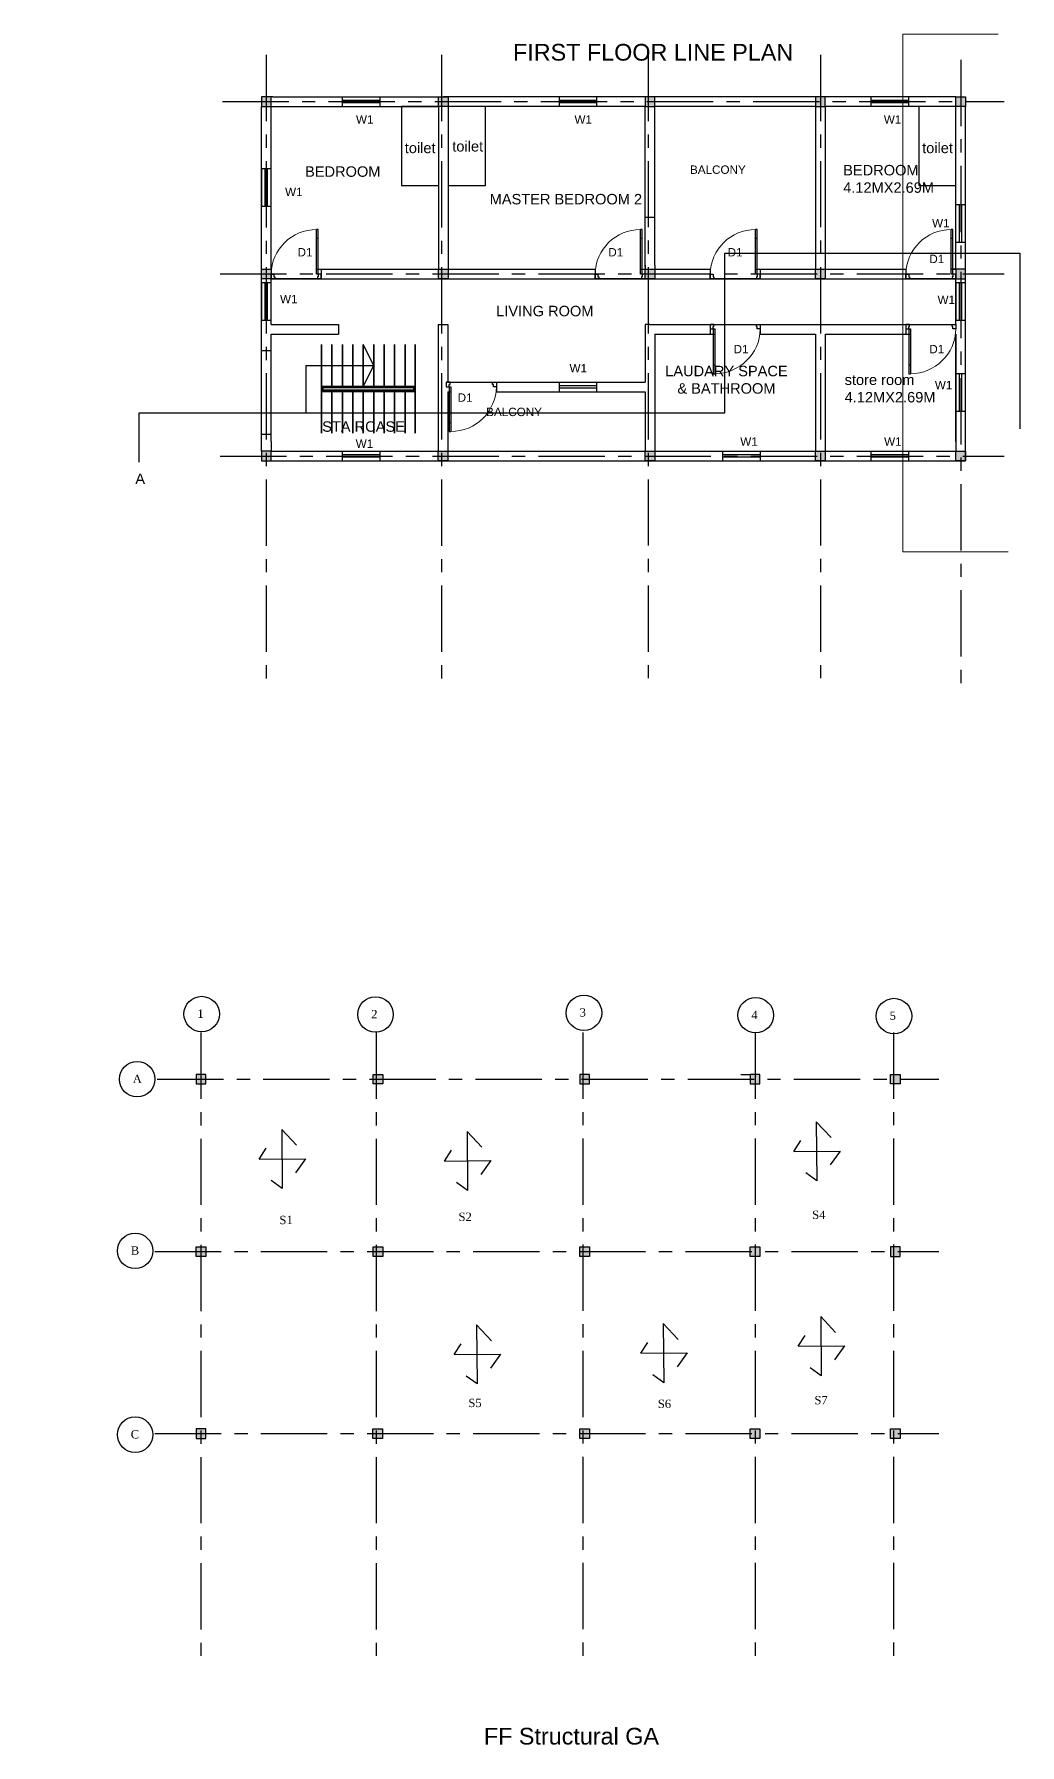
# Model space of a CAD drawing. Header units: metres. Extents: x 0 to 457, y 0 to 391.
# Drawn here: x 234.22 to 257.8, y 290.34 to 331.29 of the extents above; entities that cross this region are included whole.
import ezdxf

# ---------------------------------------------------------------- set-up
doc = ezdxf.new("R2010")
doc.units = ezdxf.units.M
doc.linetypes.add('CENTER', pattern=[50.8, 31.75, -6.35, 6.35, -6.35])
for name, color, linetype in [('BOUND', 7, 'Continuous'), ('centerline', 51, 'CENTER'), ('COLUMNS', 1, 'Continuous'), ('DOOR', 140, 'Continuous'), ('EQUIPMENTS', 255, 'Continuous'), ('sections', 82, 'Continuous'), ('Text', 7, 'Continuous'), ('Walls', 7, 'Continuous')]:
    doc.layers.add(name, color=color, linetype=linetype)
doc.layers.add('Stairs', color=1, linetype='Continuous', lineweight=35)
doc.styles.get("Standard").update_dxf_attribs({"font": 'arial.ttf'})
doc.styles.add('style1', font='times.ttf', dxfattribs={"height": 0.2})

# ---------------------------------------------------------------- blocks, each defined once
blk = doc.blocks.new('D1')
for p, q in [((0.07, 0.11), (0.07, 1.18)), ((0.07, 1.18), (0.11, 1.18)), ((0.11, 0.11), (0.11, 1.18)), ((0.11, 0.98), (0.11, 0.96)), ((0, 0), (0, 0.11)), ((0, 0.11), (0.07, 0.11)), ((0, 0), (1.2, 0)), ((0.09, 0), (0, 0)), ((0.07, 0.11), (0.07, 0.05)), ((0.07, 0.11), (0.11, 0.11)), ((0.07, 0.05), (0.09, 0.05)), ((0.09, 0.05), (0.09, 0)), ((1.13, 0.05), (1.11, 0.05)), ((1.11, 0.05), (1.11, 0)), ((1.11, 0), (1.2, 0)), ((1.2, 0.11), (1.13, 0.11)), ((1.13, 0.11), (1.13, 0.05)), ((1.2, 0), (1.2, 0.11))]:
    blk.add_line(p, q)
at = {"lineweight": 0}
blk.add_arc((0.11, 0.09), 1.09, 1.061, 90, dxfattribs=at)

msp = doc.modelspace()

# ---------------------------------------------------------------- hatches: boundary and pattern name
at = {"layer": 'COLUMNS'}
h = msp.add_hatch(color=256, dxfattribs=at)
h.dxf.hatch_style = 1
h.paths.add_polyline_path([(213.131, 329.793), (212.901, 329.793), (212.901, 329.563), (213.131, 329.563)])
h.paths.add_polyline_path([(217.325, 329.563), (217.325, 329.793), (217.095, 329.793), (217.095, 329.563)])
h.paths.add_polyline_path([(222.27, 329.793), (222.04, 329.793), (222.04, 329.563), (222.27, 329.563)])
h.paths.add_polyline_path([(226.393, 329.563), (226.393, 329.793), (226.163, 329.793), (226.163, 329.563)])
h.paths.add_polyline_path([(229.478, 329.563), (229.708, 329.563), (229.708, 329.793), (229.478, 329.793)])
h.paths.add_polyline_path([(212.901, 325.437), (213.131, 325.437), (213.131, 325.667), (212.901, 325.667)])
h.paths.add_polyline_path([(217.095, 325.437), (217.325, 325.437), (217.325, 325.667), (217.095, 325.667)])
h.paths.add_polyline_path([(222.27, 325.667), (222.04, 325.667), (222.04, 325.437), (222.27, 325.437)])
h.paths.add_polyline_path([(226.393, 325.667), (226.163, 325.667), (226.163, 325.436), (226.393, 325.436)])
h.paths.add_polyline_path([(229.708, 325.667), (229.478, 325.667), (229.478, 325.436), (229.708, 325.437)])
h.paths.add_polyline_path([(212.901, 321.308), (212.901, 321.078), (213.131, 321.078), (213.131, 321.308)])
h.paths.add_polyline_path([(217.325, 321.308), (217.095, 321.308), (217.095, 321.078), (217.325, 321.078)])
h.paths.add_polyline_path([(222.04, 321.078), (222.27, 321.078), (222.27, 321.308), (222.04, 321.308)])
h.paths.add_polyline_path([(226.393, 321.308), (226.163, 321.308), (226.163, 321.078), (226.393, 321.078)])
h.paths.add_polyline_path([(229.478, 321.078), (229.708, 321.078), (229.708, 321.308), (229.478, 321.308)])
h.paths.add_polyline_path([(239.654, 329.793), (239.654, 329.563), (239.884, 329.563), (239.884, 329.793)])
h.paths.add_polyline_path([(243.893, 329.563), (244.123, 329.563), (244.123, 329.793), (243.893, 329.793)])
h.paths.add_polyline_path([(248.838, 329.793), (248.838, 329.563), (249.068, 329.563), (249.068, 329.793)])
h.paths.add_polyline_path([(252.917, 329.793), (252.917, 329.563), (253.147, 329.563), (253.147, 329.793)])
h.paths.add_polyline_path([(256.276, 329.793), (256.276, 329.563), (256.506, 329.563), (256.506, 329.793)])
h.paths.add_polyline_path([(239.654, 325.437), (239.884, 325.437), (239.884, 325.667), (239.654, 325.667)])
h.paths.add_polyline_path([(243.893, 325.667), (243.893, 325.437), (244.123, 325.437), (244.123, 325.667)])
h.paths.add_polyline_path([(248.838, 325.667), (248.838, 325.437), (249.068, 325.437), (249.068, 325.667)])
h.paths.add_polyline_path([(252.917, 325.667), (252.917, 325.437), (253.147, 325.437), (253.147, 325.667)])
h.paths.add_polyline_path([(256.276, 325.667), (256.276, 325.437), (256.506, 325.437), (256.506, 325.667)])
h.paths.add_polyline_path([(239.654, 321.308), (239.654, 321.078), (239.884, 321.078), (239.884, 321.308)])
h.paths.add_polyline_path([(243.886, 321.308), (243.886, 321.078), (244.116, 321.078), (244.116, 321.308)])
h.paths.add_polyline_path([(248.838, 321.308), (248.838, 321.078), (249.068, 321.078), (249.068, 321.308)])
h.paths.add_polyline_path([(252.917, 321.308), (252.917, 321.078), (253.147, 321.078), (253.147, 321.308)])
h.paths.add_polyline_path([(256.276, 321.308), (256.276, 321.078), (256.506, 321.078), (256.506, 321.308)])
h = msp.add_hatch(color=256, dxfattribs=at)
h.dxf.hatch_style = 1
h.paths.add_polyline_path([(238.091, 306.393), (238.091, 306.163), (238.321, 306.163), (238.321, 306.393)])
h.paths.add_polyline_path([(242.33, 306.393), (242.33, 306.163), (242.56, 306.163), (242.56, 306.393)])
h.paths.add_polyline_path([(247.275, 306.163), (247.505, 306.163), (247.505, 306.393), (247.275, 306.393)])
h.paths.add_polyline_path([(251.354, 306.393), (251.354, 306.163), (251.584, 306.163), (251.584, 306.393)])
h.paths.add_polyline_path([(254.713, 306.393), (254.713, 306.163), (254.943, 306.163), (254.943, 306.393)])
h.paths.add_polyline_path([(238.091, 302.266), (238.091, 302.036), (238.321, 302.036), (238.321, 302.266)])
h.paths.add_polyline_path([(242.33, 302.266), (242.33, 302.036), (242.56, 302.036), (242.56, 302.266)])
h.paths.add_polyline_path([(247.275, 302.266), (247.275, 302.036), (247.505, 302.036), (247.505, 302.266)])
h.paths.add_polyline_path([(251.354, 302.266), (251.354, 302.036), (251.584, 302.036), (251.584, 302.266)])
h.paths.add_polyline_path([(254.713, 302.266), (254.713, 302.036), (254.943, 302.036), (254.943, 302.266)])
h.paths.add_polyline_path([(238.091, 297.908), (238.091, 297.678), (238.321, 297.678), (238.321, 297.908)])
h.paths.add_polyline_path([(242.323, 297.908), (242.323, 297.678), (242.553, 297.678), (242.553, 297.908)])
h.paths.add_polyline_path([(247.275, 297.908), (247.275, 297.678), (247.505, 297.678), (247.505, 297.908)])
h.paths.add_polyline_path([(251.354, 297.908), (251.354, 297.678), (251.584, 297.678), (251.584, 297.908)])
h.paths.add_polyline_path([(254.713, 297.908), (254.713, 297.678), (254.943, 297.678), (254.943, 297.908)])

# ---------------------------------------------------------------- linework, layer by layer
for p, q in [((239.929, 329.793), (244.008, 329.793)), ((241.585, 329.793), (241.585, 329.563)), ((242.485, 329.708), (241.585, 329.708)), ((242.485, 329.648), (241.585, 329.648)), ((242.485, 329.793), (242.485, 329.563)), ((256.276, 329.793), (244.008, 329.793)), ((246.777, 329.793), (246.777, 329.563)), ((247.677, 329.708), (246.777, 329.708)), ((247.677, 329.648), (246.777, 329.648)), ((247.677, 329.793), (247.677, 329.563)), ((254.239, 329.793), (254.239, 329.563)), ((254.239, 329.793), (254.239, 329.563)), ((255.139, 329.708), (254.239, 329.708)), ((255.139, 329.648), (254.239, 329.648)), ((255.139, 329.793), (255.139, 329.563)), ((255.139, 329.793), (255.139, 329.563)), ((239.654, 321.308), (239.654, 329.563)), ((239.884, 325.667), (239.884, 329.563)), ((239.884, 329.563), (243.893, 329.563)), ((243.893, 329.563), (243.008, 329.563)), ((243.893, 329.563), (243.893, 325.764)), ((248.838, 329.563), (244.123, 329.563)), ((244.123, 329.563), (244.123, 325.764)), ((248.838, 325.764), (248.838, 329.563)), ((252.917, 329.563), (249.068, 329.563)), ((249.068, 325.764), (249.068, 329.563)), ((252.917, 329.563), (252.917, 325.667)), ((256.276, 329.563), (253.147, 329.563)), ((253.147, 329.563), (253.147, 325.667)), ((256.276, 325.667), (256.276, 329.563)), ((256.506, 321.538), (256.506, 329.563)), ((239.884, 328.065), (239.654, 328.065)), ((239.884, 328.065), (239.654, 328.065)), ((239.654, 328.065), (239.654, 327.165)), ((239.739, 327.165), (239.739, 328.065)), ((239.799, 327.165), (239.799, 328.065)), ((256.276, 327.215), (256.506, 327.215)), ((256.361, 326.315), (256.361, 327.215)), ((256.421, 326.315), (256.421, 327.215)), ((239.884, 327.165), (239.654, 327.165)), ((239.884, 327.165), (239.654, 327.165)), ((248.838, 325.715), (248.838, 326.915)), ((248.838, 326.915), (249.068, 326.915)), ((256.276, 326.315), (256.506, 326.315)), ((239.884, 325.667), (239.893, 325.667)), ((240.974, 325.667), (241.084, 325.667)), ((241.084, 325.667), (241.084, 325.437)), ((247.638, 325.667), (247.638, 325.437)), ((249.068, 325.667), (250.401, 325.667)), ((250.393, 325.667), (250.393, 325.437)), ((251.483, 325.667), (253.032, 325.667)), ((251.593, 325.667), (251.593, 325.437)), ((255.085, 325.667), (255.076, 325.667)), ((255.076, 325.667), (255.076, 325.437)), ((256.276, 325.667), (256.166, 325.667)), ((239.884, 325.341), (239.654, 325.341)), ((239.884, 325.341), (239.654, 325.341)), ((239.654, 325.341), (239.654, 324.441)), ((239.739, 324.441), (239.739, 325.341)), ((239.799, 324.441), (239.799, 325.341)), ((239.884, 324.345), (239.884, 325.437)), ((256.276, 324.345), (256.276, 325.437)), ((256.506, 325.341), (256.276, 325.341)), ((256.506, 325.341), (256.276, 325.341)), ((256.276, 325.341), (256.276, 324.441)), ((256.361, 324.441), (256.361, 325.341)), ((256.421, 324.441), (256.421, 325.341)), ((239.884, 324.441), (239.654, 324.441)), ((239.884, 324.441), (239.654, 324.441)), ((239.884, 324.345), (241.501, 324.345)), ((241.501, 324.345), (241.501, 324.115)), ((243.886, 324.345), (243.886, 321.308)), ((250.393, 324.345), (250.393, 324.115)), ((251.593, 324.345), (251.593, 324.115)), ((255.076, 324.345), (255.076, 324.115)), ((256.506, 324.441), (256.276, 324.441)), ((256.506, 324.441), (256.276, 324.441)), ((239.884, 324.115), (241.501, 324.115)), ((239.884, 321.538), (239.884, 324.115)), ((244.116, 324.23), (244.116, 322.96)), ((252.917, 324.115), (252.917, 321.308)), ((253.147, 324.115), (253.147, 321.308)), ((256.276, 321.538), (256.276, 324.115)), ((256.276, 324.115), (256.276, 321.308)), ((256.276, 324), (256.276, 321.538)), ((240.715, 323.362), (240.715, 322.242)), ((240.715, 323.362), (240.715, 322.242)), ((256.506, 323.161), (256.276, 323.161)), ((256.506, 323.161), (256.276, 323.161)), ((256.276, 323.161), (256.276, 322.261)), ((256.361, 322.261), (256.361, 323.161)), ((256.421, 322.261), (256.421, 323.161)), ((244.116, 322.73), (244.116, 321.308)), ((245.278, 322.96), (245.278, 322.73)), ((246.777, 322.96), (246.777, 322.73)), ((246.777, 322.96), (246.777, 322.73)), ((247.677, 322.875), (246.777, 322.875)), ((247.677, 322.815), (246.777, 322.815)), ((247.677, 322.96), (247.677, 322.73)), ((247.677, 322.96), (247.677, 322.73)), ((256.506, 322.261), (256.276, 322.261)), ((256.506, 322.261), (256.276, 322.261)), ((241.585, 321.308), (241.585, 321.078)), ((241.585, 321.308), (241.585, 321.078)), ((242.485, 321.223), (241.585, 321.223)), ((242.485, 321.163), (241.585, 321.163)), ((242.485, 321.308), (242.485, 321.078)), ((242.485, 321.308), (242.485, 321.078)), ((250.693, 321.308), (250.693, 321.078)), ((250.693, 321.308), (250.693, 321.078)), ((251.593, 321.223), (250.693, 321.223)), ((251.593, 321.163), (250.693, 321.163)), ((251.593, 321.308), (251.593, 321.078)), ((251.593, 321.308), (251.593, 321.078)), ((251.593, 321.308), (251.593, 321.078)), ((254.239, 321.308), (254.239, 321.078)), ((254.239, 321.308), (254.239, 321.078)), ((255.139, 321.223), (254.239, 321.223)), ((255.139, 321.163), (254.239, 321.163)), ((255.139, 321.308), (255.139, 321.078)), ((255.139, 321.308), (255.139, 321.078)), ((251.125, 306.393), (251.355, 306.393)), ((251.355, 306.393), (251.355, 306.163))]:
    msp.add_line(p, q)
at = {"layer": 'BOUND'}
for p, q in [((239.884, 323.711), (239.654, 323.711)), ((239.884, 321.711), (239.654, 321.711)), ((240.138, 305.074), (240.15, 303.659)), ((240.138, 305.074), (240.495, 304.694)), ((252.932, 305.258), (252.944, 303.843)), ((252.932, 305.258), (253.289, 304.878)), ((244.574, 305.028), (244.586, 303.613)), ((244.574, 305.028), (244.932, 304.648)), ((252.396, 304.546), (252.563, 304.806)), ((239.602, 304.362), (239.769, 304.622)), ((239.602, 304.362), (240.71, 304.372)), ((240.71, 304.372), (240.471, 304.039)), ((244.038, 304.316), (244.205, 304.576)), ((244.038, 304.316), (245.146, 304.327)), ((245.146, 304.327), (244.908, 303.993)), ((252.396, 304.546), (253.504, 304.556)), ((253.504, 304.556), (253.265, 304.223)), ((240.15, 303.659), (239.888, 303.849)), ((252.944, 303.843), (252.682, 304.033)), ((244.586, 303.613), (244.324, 303.803)), ((253.039, 300.596), (253.051, 299.18)), ((253.039, 300.596), (253.396, 300.215)), ((244.804, 300.397), (244.816, 298.981)), ((244.804, 300.397), (245.161, 300.016)), ((249.271, 300.427), (249.283, 299.012)), ((249.271, 300.427), (249.628, 300.047)), ((252.503, 299.884), (252.67, 300.144)), ((244.268, 299.684), (244.435, 299.945)), ((248.735, 299.715), (248.902, 299.975)), ((252.503, 299.884), (253.611, 299.894)), ((253.611, 299.894), (253.373, 299.561)), ((244.268, 299.684), (245.375, 299.695)), ((245.375, 299.695), (245.137, 299.362)), ((248.735, 299.715), (249.842, 299.725)), ((249.842, 299.725), (249.604, 299.392)), ((253.051, 299.18), (252.789, 299.371)), ((244.816, 298.981), (244.554, 299.171)), ((249.283, 299.012), (249.021, 299.202))]:
    msp.add_line(p, q, dxfattribs=at)
for centre in [(238.224, 307.836), (242.385, 307.826), (247.373, 307.867), (251.484, 307.808), (254.793, 307.788), (236.678, 306.276), (236.63, 302.167), (236.63, 297.768)]:
    msp.add_circle(centre, 0.425, dxfattribs=at)
at = {"layer": 'centerline', "ltscale": 0.05}
for p, q in [((239.769, 330.794), (239.769, 315.8)), ((243.963, 330.794), (243.963, 315.8)), ((248.908, 330.796), (248.908, 315.8)), ((253.032, 330.796), (253.032, 315.8)), ((256.391, 330.681), (256.391, 315.685)), ((238.721, 329.678), (257.43, 329.678)), ((238.665, 325.552), (257.43, 325.552)), ((238.665, 321.193), (257.43, 321.193)), ((238.206, 307.393), (238.206, 292.4)), ((242.4, 307.393), (242.4, 292.4)), ((247.345, 307.396), (247.345, 292.4)), ((251.469, 307.396), (251.469, 292.4)), ((254.783, 307.396), (254.783, 292.4)), ((237.158, 306.278), (255.866, 306.278)), ((237.102, 302.151), (255.866, 302.151)), ((237.102, 297.793), (255.866, 297.793))]:
    msp.add_line(p, q, dxfattribs=at)
at = {"layer": 'COLUMNS'}
for p, q in [((239.884, 329.793), (239.654, 329.793)), ((239.654, 329.793), (239.654, 329.563)), ((239.884, 329.563), (239.884, 329.793)), ((243.893, 329.563), (243.893, 329.793)), ((243.893, 329.793), (244.123, 329.793)), ((244.123, 329.793), (244.123, 329.563)), ((249.068, 329.793), (248.838, 329.793)), ((248.838, 329.793), (248.838, 329.563)), ((249.068, 329.563), (249.068, 329.793)), ((253.147, 329.793), (252.917, 329.793)), ((252.917, 329.793), (252.917, 329.563)), ((253.147, 329.563), (253.147, 329.793)), ((256.276, 329.563), (256.276, 329.793)), ((256.276, 329.793), (256.506, 329.793)), ((256.506, 329.793), (256.506, 329.563)), ((239.654, 329.563), (239.884, 329.563)), ((244.123, 329.563), (243.893, 329.563)), ((248.838, 329.563), (249.068, 329.563)), ((252.917, 329.563), (253.147, 329.563)), ((256.506, 329.563), (256.276, 329.563)), ((256.506, 329.563), (256.276, 329.563)), ((239.654, 325.437), (239.654, 325.667)), ((239.654, 325.667), (239.884, 325.667)), ((239.884, 325.667), (239.884, 325.437)), ((243.893, 325.667), (244.123, 325.667)), ((243.893, 325.437), (243.893, 325.667)), ((244.123, 325.667), (244.123, 325.437)), ((248.838, 325.667), (249.068, 325.667)), ((248.838, 325.437), (248.838, 325.667)), ((249.068, 325.667), (249.068, 325.437)), ((252.917, 325.667), (253.147, 325.667)), ((252.917, 325.437), (252.917, 325.667)), ((253.147, 325.667), (253.147, 325.437)), ((256.276, 325.667), (256.276, 325.437)), ((256.506, 325.667), (256.276, 325.667)), ((256.506, 325.437), (256.506, 325.667)), ((239.884, 325.437), (239.654, 325.437)), ((244.123, 325.437), (243.893, 325.437)), ((249.068, 325.437), (248.838, 325.437)), ((253.147, 325.437), (252.917, 325.437)), ((256.276, 325.437), (256.506, 325.437)), ((239.884, 321.308), (239.654, 321.308)), ((239.654, 321.308), (239.654, 321.078)), ((239.654, 321.078), (239.884, 321.078)), ((239.884, 321.078), (239.884, 321.308)), ((243.886, 321.308), (244.116, 321.308)), ((243.886, 321.078), (243.886, 321.308)), ((244.116, 321.078), (243.886, 321.078)), ((244.116, 321.308), (244.116, 321.078)), ((248.838, 321.308), (249.068, 321.308)), ((248.838, 321.078), (248.838, 321.308)), ((249.068, 321.078), (248.838, 321.078)), ((249.068, 321.308), (249.068, 321.078)), ((252.917, 321.308), (253.147, 321.308)), ((252.917, 321.078), (252.917, 321.308)), ((253.147, 321.078), (252.917, 321.078)), ((253.147, 321.308), (253.147, 321.078)), ((256.276, 321.308), (256.506, 321.308)), ((256.276, 321.078), (256.276, 321.308)), ((256.506, 321.078), (256.276, 321.078)), ((256.506, 321.308), (256.506, 321.078)), ((238.321, 306.393), (238.091, 306.393)), ((238.091, 306.393), (238.091, 306.163)), ((238.321, 306.163), (238.321, 306.393)), ((242.33, 306.163), (242.33, 306.393)), ((242.33, 306.393), (242.56, 306.393)), ((242.56, 306.393), (242.56, 306.163)), ((247.505, 306.393), (247.275, 306.393)), ((247.275, 306.393), (247.275, 306.163)), ((247.505, 306.163), (247.505, 306.393)), ((251.584, 306.393), (251.354, 306.393)), ((251.354, 306.393), (251.354, 306.163)), ((251.584, 306.163), (251.584, 306.393)), ((254.713, 306.163), (254.713, 306.393)), ((254.713, 306.393), (254.943, 306.393)), ((254.943, 306.393), (254.943, 306.163)), ((238.091, 306.163), (238.321, 306.163)), ((242.56, 306.163), (242.33, 306.163)), ((247.275, 306.163), (247.505, 306.163)), ((251.354, 306.163), (251.584, 306.163)), ((254.943, 306.163), (254.713, 306.163)), ((238.091, 302.036), (238.091, 302.266)), ((238.091, 302.266), (238.321, 302.266)), ((238.321, 302.266), (238.321, 302.036)), ((242.33, 302.266), (242.56, 302.266)), ((242.33, 302.036), (242.33, 302.266)), ((242.56, 302.266), (242.56, 302.036)), ((247.275, 302.266), (247.505, 302.266)), ((247.275, 302.036), (247.275, 302.266)), ((247.505, 302.266), (247.505, 302.036)), ((251.354, 302.266), (251.584, 302.266)), ((251.354, 302.036), (251.354, 302.266)), ((251.584, 302.266), (251.584, 302.036)), ((254.713, 302.266), (254.713, 302.036)), ((254.943, 302.266), (254.713, 302.266)), ((254.943, 302.036), (254.943, 302.266)), ((238.321, 302.036), (238.091, 302.036)), ((242.56, 302.036), (242.33, 302.036)), ((247.505, 302.036), (247.275, 302.036)), ((251.584, 302.036), (251.354, 302.036)), ((254.713, 302.036), (254.943, 302.036)), ((238.321, 297.908), (238.091, 297.908)), ((238.091, 297.908), (238.091, 297.678)), ((238.321, 297.678), (238.321, 297.908)), ((242.323, 297.908), (242.553, 297.908)), ((242.323, 297.678), (242.323, 297.908)), ((242.553, 297.908), (242.553, 297.678)), ((247.275, 297.908), (247.505, 297.908)), ((247.275, 297.678), (247.275, 297.908)), ((247.505, 297.908), (247.505, 297.678)), ((251.354, 297.908), (251.584, 297.908)), ((251.354, 297.678), (251.354, 297.908)), ((251.584, 297.908), (251.584, 297.678)), ((254.713, 297.908), (254.943, 297.908)), ((254.713, 297.678), (254.713, 297.908)), ((254.943, 297.908), (254.943, 297.678)), ((238.091, 297.678), (238.321, 297.678)), ((242.553, 297.678), (242.323, 297.678)), ((247.505, 297.678), (247.275, 297.678)), ((251.584, 297.678), (251.354, 297.678)), ((254.943, 297.678), (254.713, 297.678))]:
    msp.add_line(p, q, dxfattribs=at)
at = {"layer": 'EQUIPMENTS'}
for p, q in [((242.342, 323.362), (242.092, 323.862)), ((242.092, 323.862), (242.092, 322.862)), ((242.342, 323.362), (242.092, 323.862)), ((242.092, 323.862), (242.092, 322.862)), ((240.715, 323.362), (242.342, 323.362)), ((240.715, 323.362), (242.342, 323.362)), ((242.092, 322.862), (242.342, 323.362)), ((242.092, 322.862), (242.342, 323.362)), ((243.667, 322.219), (240.323, 322.219))]:
    msp.add_line(p, q, dxfattribs=at)
at = {"layer": 'sections', "lineweight": 0}
for p, q in [((257.286, 331.291), (255.004, 331.291)), ((255.004, 331.291), (255.004, 318.898)), ((255.004, 318.898), (257.529, 318.898))]:
    msp.add_line(p, q, dxfattribs=at)
at = {"layer": 'sections'}
for p, q in [((250.745, 322.225), (250.745, 326.054)), ((250.745, 326.054), (257.805, 326.054)), ((257.805, 326.054), (257.805, 321.847)), ((236.727, 321.049), (236.727, 322.225)), ((236.727, 322.225), (250.745, 322.225))]:
    msp.add_line(p, q, dxfattribs=at)
at = {"layer": 'Stairs'}
for p, q in [((241.092, 321.742), (241.092, 323.862)), ((241.092, 321.742), (241.092, 323.862)), ((241.342, 322.862), (241.342, 323.862)), ((241.342, 322.862), (241.342, 323.862)), ((241.592, 322.862), (241.592, 323.862)), ((241.592, 322.862), (241.592, 323.862)), ((241.842, 322.862), (241.842, 323.862)), ((241.842, 322.862), (241.842, 323.862)), ((242.092, 322.862), (242.092, 323.862)), ((242.092, 322.862), (242.092, 323.862)), ((242.342, 322.862), (242.342, 323.862)), ((242.342, 322.862), (242.342, 323.862)), ((242.592, 322.862), (242.592, 323.862)), ((242.592, 322.862), (242.592, 323.862)), ((242.842, 322.862), (242.842, 323.862)), ((242.842, 322.862), (242.842, 323.862)), ((243.092, 322.862), (243.092, 323.862)), ((243.092, 322.862), (243.092, 323.862)), ((243.332, 323.862), (243.332, 322.862)), ((243.332, 323.862), (243.332, 322.862)), ((241.092, 322.862), (243.332, 322.862)), ((241.092, 322.862), (243.332, 322.862)), ((241.092, 322.742), (243.332, 322.742)), ((241.092, 322.742), (243.332, 322.742)), ((241.122, 322.832), (243.302, 322.832)), ((241.122, 322.832), (241.122, 322.772)), ((241.122, 322.832), (243.302, 322.832)), ((241.122, 322.832), (241.122, 322.772)), ((241.122, 322.772), (243.302, 322.772)), ((241.122, 322.772), (243.302, 322.772)), ((241.342, 321.742), (241.342, 322.742)), ((241.342, 321.742), (241.342, 322.742)), ((241.592, 321.742), (241.592, 322.742)), ((241.592, 321.742), (241.592, 322.742)), ((241.842, 321.742), (241.842, 322.742)), ((241.842, 321.742), (241.842, 322.742)), ((242.092, 321.742), (242.092, 322.742)), ((242.092, 321.742), (242.092, 322.742)), ((242.342, 321.742), (242.342, 322.742)), ((242.342, 321.742), (242.342, 322.742)), ((242.592, 321.742), (242.592, 322.742)), ((242.592, 321.742), (242.592, 322.742)), ((242.842, 321.742), (242.842, 322.742)), ((242.842, 321.742), (242.842, 322.742)), ((243.092, 321.742), (243.092, 322.742)), ((243.092, 321.742), (243.092, 322.742)), ((243.302, 322.832), (243.302, 322.772)), ((243.302, 322.832), (243.302, 322.772)), ((243.332, 322.862), (243.332, 322.742)), ((243.332, 322.862), (243.332, 322.742)), ((243.332, 322.742), (243.332, 321.742)), ((243.332, 322.742), (243.332, 321.742))]:
    msp.add_line(p, q, dxfattribs=at)
at = {"layer": 'Walls', "color": 0}
for p, q in [((239.929, 329.793), (239.654, 329.793)), ((239.654, 329.793), (239.654, 329.563)), ((256.276, 329.793), (256.506, 329.793)), ((256.506, 329.793), (256.506, 329.563)), ((243.008, 329.563), (243.008, 327.67)), ((245.008, 329.563), (245.008, 327.664)), ((255.391, 329.563), (255.391, 327.67)), ((243.008, 327.67), (243.893, 327.67)), ((245.008, 327.664), (244.123, 327.664)), ((255.391, 327.67), (256.276, 327.67)), ((239.884, 325.667), (239.893, 325.667)), ((240.974, 325.667), (243.893, 325.667)), ((243.893, 325.764), (243.893, 325.667)), ((244.123, 325.764), (244.123, 325.667)), ((244.123, 325.667), (247.647, 325.667)), ((248.728, 325.667), (248.838, 325.667)), ((248.838, 325.764), (248.838, 325.667)), ((249.068, 325.764), (249.068, 325.667)), ((249.068, 325.667), (250.401, 325.667)), ((251.483, 325.667), (252.917, 325.667)), ((253.147, 325.667), (255.085, 325.667)), ((256.166, 325.667), (256.276, 325.667)), ((239.884, 325.437), (244.123, 325.437)), ((244.123, 325.437), (249.068, 325.437)), ((252.917, 325.437), (256.276, 325.437)), ((243.886, 324.345), (244.116, 324.345)), ((244.116, 324.345), (244.116, 324.23)), ((248.953, 324.345), (248.838, 324.345)), ((248.838, 324.345), (248.838, 324.23)), ((248.953, 324.345), (256.276, 324.345)), ((248.838, 324.23), (248.838, 322.96)), ((249.068, 324.115), (249.068, 321.308)), ((249.068, 324.115), (250.503, 324.115)), ((251.584, 324.115), (252.917, 324.115)), ((253.147, 324.115), (255.186, 324.115)), ((256.267, 324.115), (256.276, 324.115)), ((244.116, 322.96), (248.838, 322.96)), ((244.116, 322.73), (244.188, 322.73)), ((245.27, 322.73), (248.838, 322.73)), ((248.838, 322.73), (248.838, 321.308)), ((239.884, 321.538), (239.884, 321.308)), ((256.276, 321.538), (256.276, 321.308)), ((256.506, 321.078), (256.506, 321.538)), ((239.654, 321.308), (239.654, 321.078)), ((239.654, 321.078), (256.276, 321.078)), ((239.884, 321.308), (243.886, 321.308)), ((244.116, 321.308), (248.838, 321.308)), ((249.068, 321.308), (252.917, 321.308)), ((253.147, 321.308), (256.276, 321.308)), ((256.276, 321.078), (256.506, 321.078))]:
    msp.add_line(p, q, dxfattribs=at)
at = {"layer": 'Walls'}
msp.add_line((249.068, 325.437), (252.917, 325.437), dxfattribs=at)

# ---------------------------------------------------------------- block references
at = {"layer": 'DOOR', "color": 0, "xscale": -1}
for p in [(241.084, 325.437), (248.838, 325.437), (251.593, 325.437), (256.276, 325.437)]:
    msp.add_blockref('D1', p, dxfattribs=at)
at = {"layer": 'DOOR', "color": 0, "xscale": -1, "rotation": 180}
for p in [(250.393, 324.345), (255.076, 324.345), (244.078, 322.96)]:
    msp.add_blockref('D1', p, dxfattribs=at)

# ---------------------------------------------------------------- texts
at = {"attachment_point": 1}
for s, width, gutter_width, heights, insert, char_height in [('\\pxqc;FIRST FLOOR LINE PLAN', 8.15046, 17.678, [0.763], (244.953, 331.059), 0.4), ('W1', 1.61851, 12.5, [0], (241.917, 329.35), 0.2), ('W1', 1.61851, 12.5, [0], (247.146, 329.35), 0.2), ('W1', 1.61851, 12.5, [0], (254.551, 329.35), 0.2), ('toilet', 2.5167, 12.5, [0], (243.084, 328.694), 0.25), ('toilet', 2.5167, 12.5, [0], (244.222, 328.733), 0.25), ('toilet', 2.5167, 12.5, [0], (255.467, 328.694), 0.25), ('BEDROOM', 2.5167, 12.5, [0], (240.698, 328.128), 0.25), ('BALCONY', 2.5167, 12.5, [0], (249.911, 328.149), 0.2), ('BEDROOM\\P4.12MX2.69M', 2.5167, 12.5, [0], (253.578, 328.162), 0.25), ('W1', 1.61851, 12.5, [0], (240.22, 327.615), 0.2), ('\\pxqc;MASTER BEDROOM 2', 16.29918, 17.678, [0], (238.791, 327.468), 0.25), ('W1', 1.61851, 12.5, [0], (255.706, 326.87), 0.2), ('D1', 2.47462, 12.5, [0], (240.518, 326.172), 0.2), ('D1', 2.47462, 12.5, [0], (247.955, 326.172), 0.2), ('D1', 2.47462, 12.5, [0], (250.812, 326.172), 0.2), ('D1', 2.47462, 12.5, [0], (255.639, 326.012), 0.2), ('W1', 1.61851, 12.5, [0], (240.099, 325.051), 0.2), ('\\pxqc;LIVING ROOM', 2.37757, 17.678, [0.697], (245.248, 324.79), 0.25), ('W1', 1.61851, 12.5, [0], (255.836, 325.036), 0.2), ('D1', 2.47462, 12.5, [0], (250.955, 323.854), 0.2), ('D1', 2.47462, 12.5, [0], (255.639, 323.854), 0.2), ('W1', 1.61851, 12.5, [0], (247.028, 323.397), 0.2), ('\\pxqc;LAUDARY SPACE & BATHROOM', 3.09805, 17.678, [0.72], (249.235, 323.354), 0.25), ('store room 4.12MX2.69M', 2.5167, 12.5, [0], (253.613, 323.144), 0.25), ('W1', 1.61851, 12.5, [0], (255.772, 322.994), 0.2), ('BALCONY', 2.5167, 12.5, [0], (245.033, 322.35), 0.2), ('STAIRCASE', 2.29855, 17.678, [0.676], (241.108, 322.025), 0.25), ('STAIRCASE', 2.29855, 17.678, [0.676], (241.108, 322.025), 0.25), ('W1', 1.61851, 12.5, [0], (241.91, 321.59), 0.2), ('W1', 1.61851, 12.5, [0], (251.114, 321.639), 0.2), ('W1', 1.61851, 12.5, [0], (254.558, 321.639), 0.2), ('A', 4.41541, 12.5, [0], (236.635, 320.775), 0.25), ('\\pxqc;FF Structural GA', 8.15046, 17.678, [0.763], (242.998, 290.75), 0.4)]:
    msp.add_mtext_dynamic_manual_height_columns(s, width=width, gutter_width=gutter_width, heights=heights, dxfattribs=dict(at, insert=insert, char_height=char_height))
at = {"layer": 'BOUND', "char_height": 0.2, "attachment_point": 1, "style": 'style1'}
for s, insert in [('1', (238.12, 307.945)), ('2', (242.281, 307.935)), ('3', (247.269, 307.976)), ('4', (251.38, 307.917)), ('5', (254.689, 307.897)), ('A', (236.573, 306.385)), ('S1', (240.083, 303.007)), ('S2', (244.37, 303.083)), ('S4', (252.835, 303.131)), ('B', (236.526, 302.277)), ('S5', (244.606, 298.628)), ('S6', (249.14, 298.606)), ('S7', (252.888, 298.695)), ('C', (236.526, 297.877))]:
    msp.add_mtext_dynamic_manual_height_columns(s, width=0.33474, gutter_width=1, heights=[0], dxfattribs=dict(at, insert=insert))
at = {"layer": 'Text', "insert": (244.351, 322.693), "char_height": 0.2, "attachment_point": 1}
msp.add_mtext_dynamic_manual_height_columns('D1', width=0.21322, gutter_width=1, heights=[0], dxfattribs=at)

doc.saveas('drawing.dxf')
